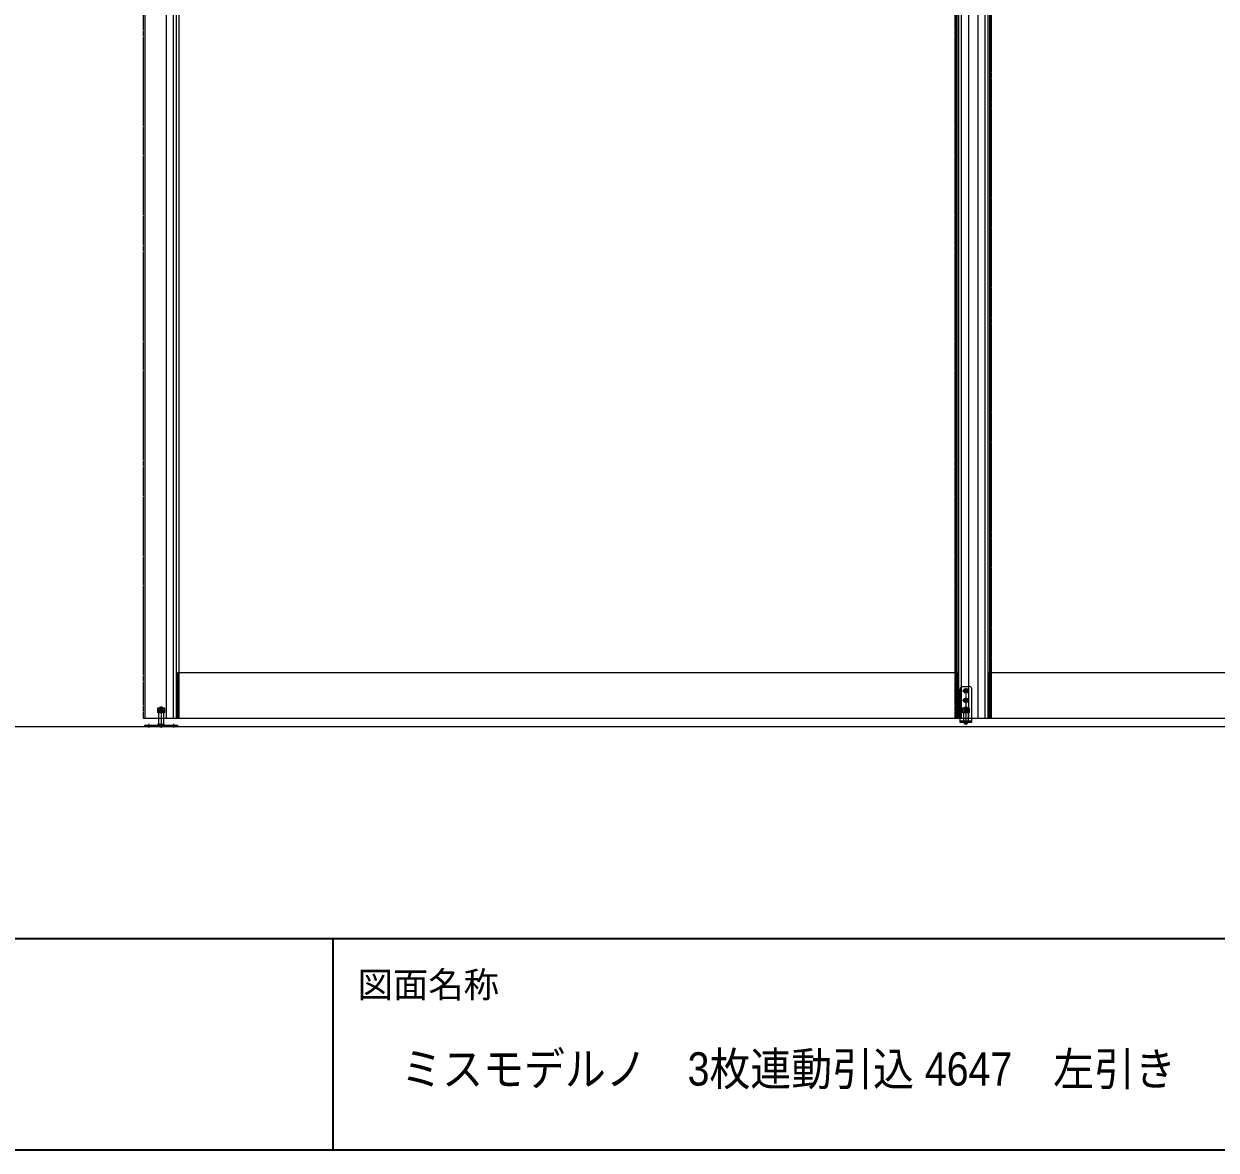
# Model space of a CAD drawing. Units: millimetres, scale not verified. Extents: x -6062 to 6062, y -3045 to 3045.
# Drawn here: x -4375 to -2687, y -2770 to -1175 of the extents above; entities that cross this region are included whole.
import ezdxf
from ezdxf.enums import TextEntityAlignment as Align

# ---------------------------------------------------------------- set-up
doc = ezdxf.new("R2010")
doc.units = ezdxf.units.MM
doc.header["$LTSCALE"] = 20
for name, pattern in [('USER2', [2.91, 1.76, -0.4, 0.35, -0.4]), ('USER3', [1.11, 0.71, -0.4]), ('USER4', [10.5, 8, -0.5, 0.5, -0.5, 0.5, -0.5])]:
    doc.linetypes.add(name, pattern=pattern)
doc.layers.add('0-0_1図面枠', color=7, linetype='Continuous', lineweight=20)
doc.layers.add('0-1_3一般', color=7, linetype='Continuous', lineweight=15)
doc.styles.add('ＭＳ Ｐゴシック', font='')
doc.styles.get('ＭＳ Ｐゴシック').set_extended_font_data('MS PGothic')

# ---------------------------------------------------------------- blocks, each defined once
blk = doc.blocks.new('グループ-2')
at = {"layer": '0-0_1図面枠', "lineweight": 35}
for p, q in [((-80000, -49400), (80000, -49400)), ((-43000, -49400), (-43000, -55400))]:
    blk.add_line(p, q, dxfattribs=at)
blk.add_lwpolyline([(-80000, 55400), (80000, 55400), (80000, -55400), (-80000, -55400)], close=True, dxfattribs=at)
blk = doc.blocks.new('図面枠')
at = {"layer": '0-0_1図面枠'}
blk.add_blockref('グループ-2', (0, 0), dxfattribs=at)
at = {"layer": '0-0_1図面枠', "style": 'ＭＳ Ｐゴシック'}
blk.add_text('図面名称', height=733.7, dxfattribs=at).set_placement((-42300.1, -51299.8), align=Align.BOTTOM_LEFT)
blk = doc.blocks.new('グループ-33')
at = {"layer": '0-1_3一般', "linetype": 'USER4'}
for p, q in [((-48361.9, -43170), (-48361.9, 2630)), ((-24361.9, 2630), (-24361.9, -43170)), ((-48311.9, -43170), (-48361.9, -43170)), ((-47931.9, -42990), (-47911.9, -42990)), ((-47931.9, -42990), (-47931.9, -43010)), ((-47911.9, -42990), (-47901.9, -42990)), ((-47904.4, -42870), (-47901.9, -42880)), ((-47901.9, -42880), (-47901.9, -42990)), ((-47901.9, -42990), (-47821.9, -42990)), ((-47819.4, -42870), (-47821.9, -42880)), ((-47821.9, -42880), (-47821.9, -42990)), ((-47821.9, -42990), (-47811.9, -42990)), ((-47811.9, -42990), (-47791.9, -42990)), ((-47791.9, -42990), (-47791.9, -43010)), ((-24361.9, -43170), (-24411.9, -43170))]:
    blk.add_line(p, q, dxfattribs=at)
at = {"layer": '0-1_3一般'}
for p, q in [((-48311.9, -41870), (-48311.9, 2630)), ((-47723.8, 2630), (-47723.8, -43170)), ((-47521.9, 2630), (-47521.9, -43170)), ((-47439.9, 2630), (-47439.9, -43170)), ((-25283.9, -43170), (-25283.9, 2630)), ((-25201.9, -43170), (-25201.9, 2630)), ((-25000, -43170), (-25000, 2630)), ((-24743.8, 2630), (-24743.8, -43170)), ((-24541.9, 2630), (-24541.9, -43170)), ((-24459.9, 2630), (-24459.9, -43170)), ((-24411.9, 2630), (-24411.9, -41890)), ((-47361.9, -20020), (-47361.9, -41870)), ((-25361.9, -41870), (-25361.9, -20020)), ((-24381.9, -20020), (-24381.9, -41870)), ((-48311.9, -43170), (-48311.9, -41870)), ((-47361.9, -41870), (-25361.9, -41870)), ((-47361.9, -41870), (-47361.9, -43170)), ((-25361.9, -43170), (-25361.9, -41870)), ((-25331.9, -43170), (-25331.9, -41890)), ((-24411.9, -41890), (-24411.9, -43170)), ((-24381.9, -41870), (-24381.9, -43170)), ((-24381.9, -41870), (-2381.9, -41870)), ((-47906.9, -42860), (-47904.4, -42870)), ((-47816.9, -42860), (-47906.9, -42860)), ((-47816.9, -42860), (-47819.4, -42870)), ((-48231.9, -43170), (-48311.9, -43170)), ((-25361.9, -43170), (-48311.9, -43170)), ((-47867.9, -43170), (-48231.9, -43170)), ((-47961.9, -42930), (-47761.9, -42930)), ((-47961.9, -42950), (-47761.9, -42950)), ((-47956.9, -42880), (-47946.9, -42870)), ((-47766.9, -42880), (-47956.9, -42880)), ((-47956.9, -42930), (-47956.9, -42880)), ((-47956.9, -43000), (-47956.9, -42950)), ((-47956.9, -43000), (-47946.9, -43010)), ((-47956.9, -43000), (-47766.9, -43000)), ((-47946.9, -42870), (-47941.9, -42870)), ((-47941.9, -43010), (-47946.9, -43010)), ((-47941.9, -42870), (-47781.9, -42870)), ((-47781.9, -43010), (-47941.9, -43010)), ((-47931.9, -43010), (-47931.9, -43340)), ((-47391.9, -43170), (-47867.9, -43170)), ((-47791.9, -43010), (-47791.9, -43340)), ((-47781.9, -42870), (-47776.9, -42870)), ((-47776.9, -43010), (-47781.9, -43010)), ((-47766.9, -42880), (-47776.9, -42870)), ((-47766.9, -43000), (-47776.9, -43010)), ((-47766.9, -42880), (-47766.9, -42930)), ((-47766.9, -42950), (-47766.9, -43000)), ((-47361.9, -43170), (-47391.9, -43170)), ((-25331.9, -43170), (-25361.9, -43170)), ((-24855.9, -43170), (-25331.9, -43170)), ((-2381.9, -43170), (-25331.9, -43170)), ((-25251.9, -43170), (-25331.9, -43170)), ((-24887.9, -43170), (-25251.9, -43170)), ((-25241.9, -43250), (-25241.9, -43170)), ((-24921.9, -43170), (-24921.9, -43250)), ((-24411.9, -43170), (-24887.9, -43170)), ((-24491.9, -43170), (-24855.9, -43170)), ((-24411.9, -43170), (-24491.9, -43170)), ((-24381.9, -43170), (-24411.9, -43170)), ((-72159.1, -43400), (22298.1, -43400)), ((-48321.9, -43360), (-47401.9, -43360)), ((-48321.9, -43400), (-48321.9, -43360)), ((-47401.9, -43400), (-48321.9, -43400)), ((-47961.9, -43340), (-47961.9, -43360)), ((-47761.9, -43340), (-47961.9, -43340)), ((-47791.9, -43340), (-47931.9, -43340)), ((-47761.9, -43360), (-47761.9, -43340)), ((-47401.9, -43360), (-47401.9, -43400)), ((-25241.9, -43290), (-25241.9, -43250)), ((-25132.9, -43250), (-25241.9, -43250)), ((-25132.9, -43290), (-25241.9, -43290)), ((-25030.9, -43250), (-25132.9, -43250)), ((-25030.9, -43290), (-25132.9, -43290)), ((-24921.9, -43250), (-25030.9, -43250)), ((-24921.9, -43290), (-25030.9, -43290)), ((-24921.9, -43250), (-24921.9, -43290))]:
    blk.add_line(p, q, dxfattribs=at)
at = {"layer": '0-1_3一般', "linetype": 'USER3'}
for p, q in [((-47391.9, -41870), (-47361.9, -41870)), ((-47391.9, -43170), (-47391.9, -41870)), ((-25361.9, -41870), (-25331.9, -41870)), ((-25331.9, -41870), (-25331.9, -43170)), ((-24411.9, -43170), (-24411.9, -41870)), ((-24411.9, -41870), (-24381.9, -41870)), ((-25241.9, -43170), (-25241.9, -42330)), ((-25181.9, -42270), (-24981.9, -42270)), ((-25175.9, -42390), (-24987.9, -42390)), ((-25111.9, -42454), (-25111.9, -42326)), ((-25051.9, -42346), (-25111.9, -42346)), ((-25051.9, -42434), (-25111.9, -42434)), ((-25051.9, -42326), (-25051.9, -42454)), ((-24921.9, -42310), (-24921.9, -43170)), ((-47881.9, -42860), (-47861.9, -42871.5)), ((-47861.9, -42871.5), (-47841.9, -42860)), ((-24987.9, -42660), (-25175.9, -42660)), ((-25101.9, -42860), (-25126.9, -42860)), ((-25124.4, -42870), (-25126.9, -42860)), ((-25111.9, -42724), (-25111.9, -42596)), ((-25051.9, -42616), (-25111.9, -42616)), ((-25051.9, -42704), (-25111.9, -42704)), ((-25081.9, -42871.5), (-25101.9, -42860)), ((-25081.9, -42830), (-25081.9, -42871.5)), ((-25081.9, -42840), (-25081.9, -42850)), ((-25081.9, -42850), (-25081.9, -43030)), ((-25081.9, -42850), (-25081.9, -43030)), ((-25061.9, -42860), (-25081.9, -42871.5)), ((-25051.9, -42596), (-25051.9, -42724)), ((-25039.4, -42870), (-25036.9, -42860)), ((-47941.9, -42890), (-47941.9, -42870)), ((-47903.9, -42890), (-47941.9, -42890)), ((-47941.9, -42990), (-47941.9, -43010)), ((-47903.9, -42990), (-47941.9, -42990)), ((-47819.9, -42990), (-47903.9, -42990)), ((-47819.9, -42890), (-47819.9, -42990)), ((-47781.9, -42890), (-47819.9, -42890)), ((-47781.9, -42990), (-47819.9, -42990)), ((-47781.9, -42890), (-47781.9, -42870)), ((-47781.9, -42990), (-47781.9, -43010)), ((-24966.9, -42940), (-25196.9, -42940)), ((-25176.9, -43000), (-25176.9, -42880)), ((-25176.9, -43000), (-24986.9, -43000)), ((-25176.9, -43000), (-25166.9, -43010)), ((-25166.9, -42870), (-25161.9, -42870)), ((-25123.9, -42890), (-25161.9, -42890)), ((-25151.9, -42990), (-25151.9, -43010)), ((-25151.9, -42990), (-25121.9, -42990)), ((-25151.9, -43010), (-25151.9, -43250)), ((-25121.9, -42880), (-25124.4, -42870)), ((-25123.9, -42890), (-25123.9, -42990)), ((-25039.9, -42890), (-25123.9, -42890)), ((-25121.9, -42990), (-25121.9, -42880)), ((-25121.9, -42990), (-25041.9, -42990)), ((-25081.9, -42871.5), (-25081.9, -43350)), ((-25081.9, -43030), (-25081.9, -43140)), ((-25041.9, -42990), (-25011.9, -42990)), ((-25011.9, -42990), (-25011.9, -43010)), ((-25011.9, -43010), (-25011.9, -43250)), ((-24996.9, -43010), (-25001.9, -43010)), ((-24986.9, -42880), (-24996.9, -42870)), ((-24986.9, -43000), (-24996.9, -43010)), ((-24986.9, -42880), (-24986.9, -43000)), ((-48261.9, -43400), (-48261.9, -43360)), ((-48161.9, -43360), (-48161.9, -43400)), ((-47961.9, -43380), (-47761.9, -43380)), ((-47961.9, -43400), (-47961.9, -43380)), ((-47911.9, -43380), (-47916.9, -43400)), ((-47911.9, -43340), (-47911.9, -43380)), ((-47911.9, -43340), (-47911.9, -43380)), ((-47811.9, -43380), (-47811.9, -43340)), ((-47811.9, -43380), (-47811.9, -43340)), ((-47761.9, -43380), (-47761.9, -43400)), ((-47561.9, -43400), (-47561.9, -43360)), ((-47461.9, -43360), (-47461.9, -43400)), ((-25011.9, -43250), (-25151.9, -43250)), ((-25131.9, -43290), (-25136.9, -43310)), ((-25136.9, -43310), (-25026.9, -43310)), ((-25132.9, -43250), (-25132.9, -43290)), ((-25131.9, -43250), (-25131.9, -43290)), ((-25081.9, -43292.7), (-25111.9, -43310)), ((-25051.9, -43310), (-25081.9, -43292.7)), ((-25031.9, -43290), (-25031.9, -43250)), ((-25026.9, -43310), (-25031.9, -43290)), ((-25030.9, -43250), (-25030.9, -43290))]:
    blk.add_line(p, q, dxfattribs=at)
at = {"layer": '0-1_3一般', "linetype": 'USER2'}
for p, q in [((-25081.9, -42310), (-25081.9, -43250)), ((-47861.9, -42830), (-47861.9, -43440)), ((-47861.9, -42850), (-47861.9, -43030)), ((-47861.9, -43030), (-47861.9, -43040)), ((-48211.9, -43320), (-48211.9, -43440)), ((-47861.9, -43300), (-47861.9, -43440)), ((-47511.9, -43320), (-47511.9, -43440))]:
    blk.add_line(p, q, dxfattribs=at)
at = {"layer": '0-1_3一般', "linetype": 'USER4'}
blk.add_lwpolyline([(-25331.9, -43170), (-25381.9, -43170), (-25381.9, 2630), (-25331.9, 2630)], dxfattribs=at)
at = {"layer": '0-1_3一般'}
blk.add_lwpolyline([(-25331.9, -41890), (-25331.9, 2630), (-2351.9, 2630)], dxfattribs=at)
at = {"layer": '0-1_3一般', "linetype": 'USER2'}
for points in [[(-47861.9, -42840), (-47861.9, -42850), (-47861.9, -43030)], [(-47746.9, -42940), (-47751.9, -42940), (-47951.9, -42940), (-47976.9, -42940)]]:
    blk.add_lwpolyline(points, dxfattribs=at)
at = {"layer": '0-1_3一般', "linetype": 'USER3'}
for points in [[(-25036.9, -42860), (-25061.9, -42860), (-25101.9, -42860)], [(-47819.9, -42890), (-47903.9, -42890), (-47903.9, -42990)], [(-24986.9, -42880), (-25176.9, -42880), (-25166.9, -42870)], [(-25161.9, -42990), (-25161.9, -43010), (-25166.9, -43010)], [(-25161.9, -42890), (-25161.9, -42870), (-25001.9, -42870)], [(-25001.9, -42990), (-25039.9, -42990), (-25123.9, -42990), (-25161.9, -42990)], [(-25001.9, -42990), (-25001.9, -43010), (-25161.9, -43010)], [(-25041.9, -42990), (-25041.9, -42880), (-25039.4, -42870)], [(-25001.9, -42890), (-25039.9, -42890), (-25039.9, -42990)], [(-25001.9, -42890), (-25001.9, -42870), (-24996.9, -42870)], [(-47916.9, -43400), (-47806.9, -43400), (-47811.9, -43380)], [(-47831.9, -43400), (-47861.9, -43382.7), (-47891.9, -43400)]]:
    blk.add_lwpolyline(points, dxfattribs=at)
for centre, radius, start, end in [((-25181.9, -42330), 60, 90, 180), ((-25111.9, -42390), 44, 90, 270), ((-25051.9, -42390), 44, 270, 90), ((-24971.9, -42320), 51, 11.30993, 101.30993), ((-25111.9, -42660), 44, 90, 270), ((-25051.9, -42660), 44, 270, 90), ((-47961.9, -42940), 10, 0, 90), ((-47961.9, -42940), 10, 270, 0), ((-47761.9, -42940), 10, 90, 270)]:
    blk.add_arc(centre, radius, start, end, dxfattribs=at)
at = {"layer": '0-1_3一般'}
for centre, start, end in [((-47961.9, -42940), 90, 180), ((-47961.9, -42940), 180, 270), ((-47761.9, -42940), 0, 90), ((-47761.9, -42940), 270, 0)]:
    blk.add_arc(centre, 10, start, end, dxfattribs=at)

msp = doc.modelspace()

# ---------------------------------------------------------------- block references
at = {"layer": '0-0_1図面枠', "xscale": 0.05, "yscale": 0.05}
msp.add_blockref('図面枠', (-1787.5, 0), dxfattribs=at)
at = {"layer": '0-1_3一般', "xscale": 0.05, "yscale": 0.05}
msp.add_blockref('グループ-33', (-1787.5, 0), dxfattribs=at)

# ---------------------------------------------------------------- texts
at = {"layer": '0-0_1図面枠', "style": 'ＭＳ Ｐゴシック', "width": 0.9}
msp.add_text('ミスモデルノ\u30003枚連動引込 4647\u3000左引き', height=47.17, dxfattribs=at).set_placement((-3840.72, -2692.66), align=Align.BOTTOM_LEFT)

doc.saveas('drawing.dxf')
